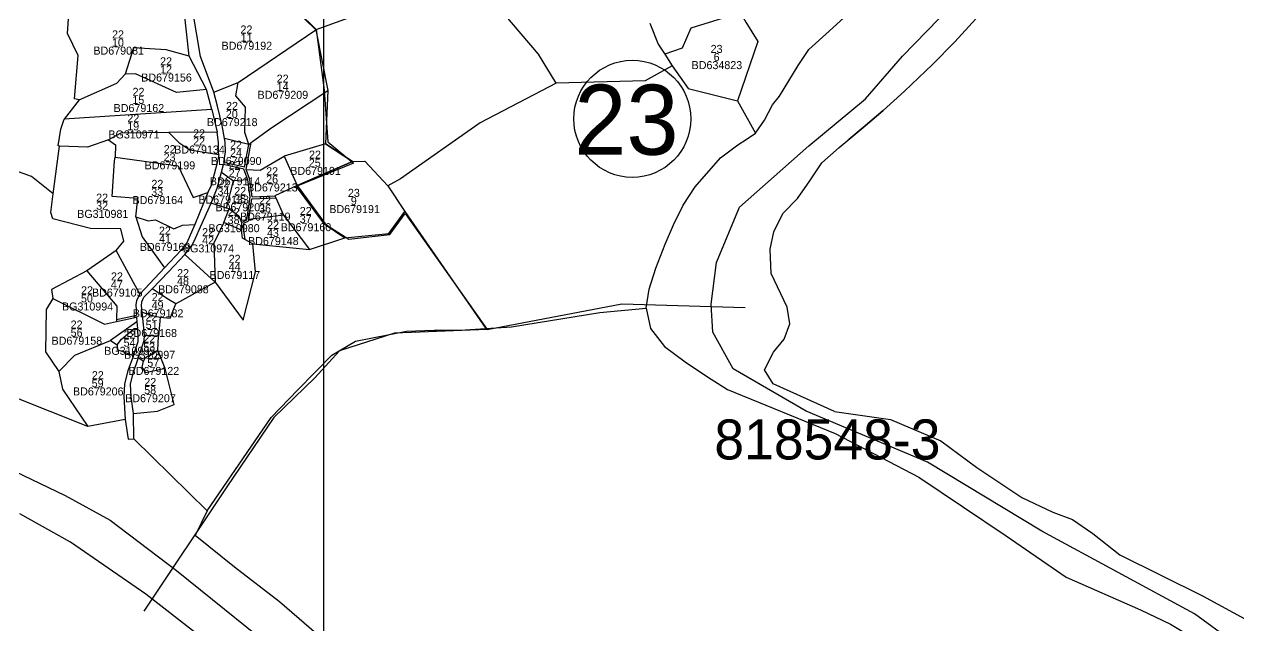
# Model space of a CAD drawing. Extents: x 547915 to 556085, y 1814738 to 1822008.
# Drawn here: x 549701 to 550914, y 1817314 to 1817915 of the extents above; entities that cross this region are included whole.
import ezdxf

# ---------------------------------------------------------------- set-up
doc = ezdxf.new("R2010")
doc.units = 0
for name, color, linetype in [('Level 10', 7, 'Continuous'), ('Level 20', 7, 'Continuous'), ('Level 23', 7, 'Continuous'), ('Level 32', 7, 'Continuous'), ('Level 34', 7, 'Continuous'), ('Level 40', 7, 'Continuous'), ('Level 54', 7, 'Continuous'), ('Level 55', 7, 'Continuous')]:
    doc.layers.add(name, color=color, linetype=linetype)

msp = doc.modelspace()

# ---------------------------------------------------------------- linework, layer by layer
at = {"layer": 'Level 10'}
for p, q in [((549992.2, 1817909.6), (549958.2, 1817942.7)), ((550057.8, 1817933.1), (549992.2, 1817909.6)), ((549914.5, 1817856.7), (549992.2, 1817909.6)), ((549992.2, 1817909.6), (550004, 1817848.9)), ((550340.9, 1817885.1), (550348.4, 1817873.6)), ((549890.1, 1817847), (549914.5, 1817856.7)), ((550004, 1817848.9), (550001.8, 1817795.4)), ((549755.7, 1817839.5), (549740.5, 1817820.2)), ((549888.1, 1817829.9), (549740.5, 1817820.2)), ((550413.6, 1817838.4), (550431.4, 1817806.2)), ((549893.4, 1817807.2), (549845.2, 1817806.9)), ((549925.1, 1817795), (549901, 1817800.9)), ((550001.8, 1817795.4), (549960.6, 1817783.3)), ((549729.6, 1817745.6), (549735.8, 1817793.2)), ((549960.6, 1817783.3), (549973.6, 1817753.9)), ((549897.8, 1817767.2), (549910, 1817758.5)), ((549902.8, 1817731.2), (549910, 1817758.5)), ((549924.3, 1817759.5), (549910, 1817758.5)), ((549973.6, 1817753.9), (549951.2, 1817743.5)), ((550064.2, 1817753.4), (550081.2, 1817728)), ((549902.8, 1817731.2), (549887.4, 1817736.1)), ((549951.2, 1817743.5), (549952, 1817741.5)), ((549952, 1817741.5), (549959.7, 1817724.2)), ((549900.2, 1817716.9), (549905.5, 1817730.4)), ((549905.5, 1817730.4), (549902.8, 1817731.2)), ((549959.7, 1817724.2), (549925.3, 1817719.9)), ((549959.7, 1817724.2), (549985.9, 1817689.8)), ((550081.2, 1817728), (550162, 1817610.9)), ((549918, 1817709.1), (549900.2, 1817716.9)), ((549929.1, 1817695.4), (549921.1, 1817700)), ((549985.9, 1817689.8), (550021, 1817701.5)), ((549792.7, 1817688.9), (549763.1, 1817668.6)), ((549816.2, 1817645.2), (549792.7, 1817688.9)), ((549861.1, 1817684.8), (549891.4, 1817657.2)), ((549929.1, 1817695.4), (549985.9, 1817689.8)), ((549891.4, 1817657.2), (549852.1, 1817635.5)), ((549813.2, 1817617.7), (549787, 1817598.8)), ((549836.6, 1817622.2), (549835, 1817603.1)), ((549835, 1817603.1), (549820.8, 1817604)), ((549834.1, 1817589.2), (549835, 1817603.1)), ((549787, 1817598.8), (549793.7, 1817594.6)), ((549841.6, 1817570.9), (549834.1, 1817589.2)), ((549814.8, 1817581.8), (549819.9, 1817578.4))]:
    msp.add_line(p, q, dxfattribs=at)
for points in [[(549992.2, 1817909.6), (549958.2, 1817942.7), (549985, 1817971.2), (550003.5, 1817983.1), (550075.3, 1818013.5), (550116.7, 1817984)], [(549755.7, 1817839.5), (549750.8, 1817840.4), (549754.5, 1817883.7), (549743.9, 1817905.7), (549745.4, 1817925.1), (549751.6, 1817939.2)], [(550232.3, 1817856.3), (550214.6, 1817885.3), (550172.2, 1817934.7)], [(550325.9, 1817916.1), (550334.2, 1817895), (550340.9, 1817885.1)], [(550416.6, 1817926.5), (550367, 1817911.3), (550358.2, 1817891.1), (550340.9, 1817885.1)], [(550416.6, 1817926.5), (550422, 1817917), (550433.9, 1817897.9), (550413.6, 1817838.4)], [(549992.2, 1817909.6), (550004, 1817848.9), (550001.8, 1817795.4), (550028.8, 1817777.9)], [(549865.4, 1817883.2), (549842.6, 1817889.6), (549810, 1817891.4), (549801.7, 1817865.1)], [(550348.4, 1817873.6), (550321.4, 1817858.4), (550232.3, 1817856.3)], [(550348.4, 1817873.6), (550364.4, 1817850.9), (550413.6, 1817838.4)], [(549755.7, 1817839.5), (549793.4, 1817856), (549801.7, 1817865.1)], [(549882.8, 1817849.8), (549853, 1817846.9), (549811.9, 1817865.4), (549801.7, 1817865.1)], [(549925.1, 1817795), (549921.1, 1817807), (549921.7, 1817832), (549912.3, 1817843.4), (549914.5, 1817856.7)], [(550232.3, 1817856.3), (550156.4, 1817816.4), (550076.7, 1817760.5), (550064.2, 1817753.4)], [(549927.4, 1817796.8), (549947.2, 1817811.3), (550004, 1817848.9)], [(549735.8, 1817793.2), (549734.6, 1817793.6), (549737.2, 1817810.2), (549740.5, 1817820.2)], [(549845.2, 1817806.9), (549797.4, 1817806.1), (549784.9, 1817799.4)], [(549895.2, 1817784.6), (549866.2, 1817789.3), (549856.1, 1817796), (549845.2, 1817806.9)], [(549729.6, 1817745.6), (549707.8, 1817762.8), (549620.6, 1817794.1), (549439.9, 1817757.8)], [(549784.9, 1817799.4), (549763.8, 1817792.3), (549735.8, 1817793.2)], [(549784.9, 1817799.4), (549792, 1817794.6), (549791.5, 1817782.3)], [(549973.6, 1817753.9), (550028.8, 1817777.9), (550001.8, 1817795.4)], [(549812.2, 1817722.4), (549814.1, 1817740.7), (549788.6, 1817743), (549791, 1817778.4), (549791.5, 1817782.3)], [(549791.5, 1817782.3), (549854.6, 1817773.4), (549869.4, 1817742), (549884.3, 1817746.8)], [(549922.5, 1817770), (549936.5, 1817769.2), (549960.6, 1817783.3)], [(550028.8, 1817777.9), (549973.6, 1817753.9), (550002.3, 1817714.3), (550021, 1817701.5), (550065.1, 1817705.9), (550081.2, 1817728)], [(550028.8, 1817777.9), (550041, 1817778.2), (550064.2, 1817753.4)], [(549792.7, 1817688.9), (549800.3, 1817698.1), (549797.1, 1817710.4), (549767, 1817710.9), (549729.2, 1817720.6), (549727.2, 1817726.9), (549729.6, 1817745.6)], [(550021, 1817701.5), (550002.3, 1817714.3), (549973.6, 1817753.9)], [(549812.2, 1817722.4), (549818.6, 1817702.5), (549840.9, 1817671.6)], [(549812.2, 1817722.4), (549824.4, 1817718.5), (549831.8, 1817719.6), (549850.3, 1817710.7), (549858.8, 1817714.1), (549871.3, 1817715)], [(549905.5, 1817730.4), (549915.3, 1817723.4), (549918, 1817717)], [(550021, 1817701.5), (550065.1, 1817705.9), (550081.2, 1817728), (550162, 1817610.9)], [(549900.2, 1817716.9), (549890.2, 1817696.1), (549891.4, 1817657.2)], [(549891.4, 1817657.2), (549919.5, 1817619.4), (549931.8, 1817667.7), (549929.1, 1817695.4)], [(549763.1, 1817668.6), (549728.1, 1817649.9), (549729.2, 1817640.9)], [(549763.1, 1817668.6), (549793.3, 1817633.3), (549792.9, 1817620)], [(549852.1, 1817635.5), (549844.8, 1817640), (549828.4, 1817650.6)], [(549729.2, 1817640.9), (549722.7, 1817629.8), (549722, 1817587.6), (549735.2, 1817567.9)], [(549729.2, 1817640.9), (549781, 1817615.3), (549792.8, 1817618)], [(549818.4, 1817627.2), (549828.7, 1817624), (549836.6, 1817622.2)], [(549836.6, 1817622.2), (549846.4, 1817621.2), (549852.1, 1817635.5)], [(550162, 1817610.9), (550187.8, 1817612.7), (550276.1, 1817626.9), (550322.4, 1817631.1)], [(549793.7, 1817594.6), (549797.9, 1817600.3), (549810.7, 1817611), (549813.8, 1817610.9)], [(549883.6, 1817428.6), (549947.6, 1817522.1), (549974.2, 1817549.5), (550008, 1817584.3), (550031.8, 1817598.1), (550082.6, 1817608.1), (550110.5, 1817609.1), (550136.1, 1817609.1), (550162, 1817610.9)], [(549735.2, 1817567.9), (549751.2, 1817584.3), (549787, 1817598.8)], [(549793.7, 1817594.6), (549793.6, 1817589.9), (549810, 1817583.8)], [(549819.9, 1817578.4), (549821.8, 1817581.8), (549834.1, 1817589.2)], [(549841.6, 1817570.9), (549822.2, 1817566.7), (549818.7, 1817572.1), (549819.9, 1817578.4)], [(549735.2, 1817567.9), (549739.1, 1817550.1), (549764.2, 1817513)], [(549809.9, 1817525.8), (549833.9, 1817528.3), (549850.7, 1817534.9), (549841.6, 1817570.9)]]:
    msp.add_lwpolyline(points, dxfattribs=at)
at = {"layer": 'Level 23'}
for p, q in [((549865.4, 1817883.2), (549860.7, 1817928.7)), ((549882.8, 1817849.8), (549865.4, 1817883.2)), ((549888.1, 1817829.9), (549882.8, 1817849.8)), ((549888.1, 1817829.9), (549893.4, 1817807.2)), ((549920.7, 1817772.1), (549925.1, 1817795)), ((549922.5, 1817770), (549927.4, 1817796.8)), ((549925.1, 1817795), (549927.4, 1817796.8)), ((549897.8, 1817767.2), (549899.8, 1817774.9)), ((549920.3, 1817770.2), (549899.8, 1817774.9)), ((549920.7, 1817772.1), (549900.1, 1817776.9)), ((549924.3, 1817759.5), (549920.3, 1817770.2)), ((549926.3, 1817760), (549922.5, 1817770)), ((549926.4, 1817742.5), (549924.3, 1817759.5)), ((549928.4, 1817742.6), (549926.3, 1817760)), ((549884.3, 1817746.8), (549871.3, 1817715)), ((549923.2, 1817719.6), (549926.4, 1817742.5)), ((549925.3, 1817719.9), (549928.2, 1817740.6)), ((549928.2, 1817740.6), (549952, 1817741.5)), ((549928.4, 1817742.6), (549951.2, 1817743.5)), ((549918, 1817717), (549923.2, 1817719.6)), ((549918, 1817717), (549918, 1817709.1)), ((549918.9, 1817701.2), (549918, 1817709.1)), ((549921.1, 1817700), (549918.9, 1817701.2)), ((549840.9, 1817671.6), (549816.2, 1817645.2)), ((549792.9, 1817620), (549812.8, 1817624.2)), ((549792.8, 1817618), (549813, 1817622.2)), ((549792.9, 1817620), (549792.8, 1817618)), ((549813, 1817622.2), (549813.2, 1817617.7)), ((549813.2, 1817617.7), (549813.8, 1817610.9)), ((549801.7, 1817519.9), (549804.6, 1817500.3)), ((549810.3, 1817500.6), (549809.9, 1817525.8)), ((549804.6, 1817500.3), (549810.3, 1817500.6))]:
    msp.add_line(p, q, dxfattribs=at)
for points in [[(549890.1, 1817847), (549876.9, 1817882.9), (549869.1, 1817928.2)], [(549901, 1817800.9), (549898.4, 1817814), (549893.9, 1817833), (549890.1, 1817847)], [(549895.2, 1817784.6), (549895, 1817787.4), (549894.8, 1817797), (549893.4, 1817807.2)], [(549900.1, 1817776.9), (549901.7, 1817787.6), (549901.4, 1817797.2), (549901, 1817800.9)], [(549895.2, 1817784.6), (549893.5, 1817776.5), (549887.6, 1817753.7), (549884.3, 1817746.8)], [(549887.4, 1817736.1), (549893.6, 1817751.2), (549897.8, 1817767.2)], [(549861.1, 1817684.8), (549868.6, 1817694.2), (549872, 1817701.1), (549876.8, 1817712.4), (549887.4, 1817736.1)], [(549871.3, 1817715), (549863.1, 1817696.4), (549857.1, 1817688.8), (549840.9, 1817671.6)], [(549925.3, 1817719.9), (549924.1, 1817717.8), (549919.8, 1817715.9), (549919.8, 1817709), (549921.1, 1817700)], [(549828.4, 1817650.6), (549844.8, 1817667.6), (549861.1, 1817684.8)], [(549818.4, 1817627.2), (549817.9, 1817633.6), (549818.2, 1817637.7), (549820.3, 1817642.1), (549828.4, 1817650.6)], [(549816.2, 1817645.2), (549812.9, 1817638.8), (549812.2, 1817634.4), (549812.8, 1817624.2)], [(549820.8, 1817604), (549820.2, 1817611.6), (549818.4, 1817627.2)], [(549810, 1817583.8), (549814.4, 1817598), (549814.7, 1817603.9), (549813.8, 1817610.9)], [(549814.8, 1817581.8), (549820.7, 1817598.8), (549820.8, 1817604)], [(549810, 1817583.8), (549804.1, 1817568.5), (549800.8, 1817555.5), (549800.4, 1817542.8), (549801.7, 1817519.9)], [(549809.9, 1817525.8), (549807.6, 1817542.5), (549806.8, 1817555.1), (549809.5, 1817566.4), (549814.8, 1817581.8)]]:
    msp.add_lwpolyline(points, dxfattribs=at)
at = {"layer": 'Level 32'}
for p, q in [((550422.1, 1817800), (550431.4, 1817806.2)), ((549801.7, 1817519.9), (549764.2, 1817513)), ((549810.3, 1817500.6), (549883.6, 1817428.6)), ((549883.6, 1817428.6), (549871.4, 1817403.9))]:
    msp.add_line(p, q, dxfattribs=at)
for points in [[(551200, 1818211.4), (551189.3, 1818207.1), (551140.8, 1818191.5), (551096.9, 1818171.4), (551049.2, 1818156.1), (551008.3, 1818136.6), (550972.8, 1818111.7), (550940.1, 1818085.8), (550900.3, 1818054.1), (550846.4, 1818031.1), (550807.1, 1818015.4), (550770.9, 1818000), (550704.2, 1817964), (550682.1, 1817947.9), (550651.9, 1817920.4), (550630.9, 1817897.5), (550608.4, 1817874.9), (550580.5, 1817848.1), (550559.1, 1817828.8), (550539.2, 1817811.7), (550525, 1817800)], [(550422.1, 1817800), (550431.4, 1817806.2), (550440.5, 1817819.3), (550448.5, 1817834.5), (550455.6, 1817843.1), (550474.2, 1817873.9), (550484.9, 1817889.7), (550505.3, 1817908), (550605.7, 1818000)], [(550431.4, 1817806.2), (550440.5, 1817819.3), (550448.5, 1817834.5), (550455.6, 1817843.1), (550474.2, 1817873.9), (550484.9, 1817889.7), (550505.3, 1817908), (550605.7, 1818000)], [(550510.5, 1817527.8), (550449.3, 1817555.7), (550440.6, 1817569.6), (550449.5, 1817587.1), (550460.1, 1817600.4), (550465.8, 1817615.5), (550463.3, 1817632.1), (550447.1, 1817665.8), (550446.1, 1817690.3), (550449.8, 1817707.6), (550458.9, 1817726), (550473.4, 1817740.7), (550485.8, 1817758.6), (550497.8, 1817776.5), (550515.2, 1817791.9), (550539.2, 1817811.7), (550559.1, 1817828.8), (550580.5, 1817848.1), (550608.4, 1817874.9), (550630.9, 1817897.5), (550651.9, 1817920.4)], [(550322.4, 1817631.1), (550325.3, 1817650.2), (550332.1, 1817671.2), (550341.3, 1817695.3), (550349.5, 1817714.5), (550359.3, 1817734.3), (550371.1, 1817752.4), (550396.7, 1817781.6), (550413.8, 1817794.4), (550422.1, 1817800)], [(549764.2, 1817513), (549613.5, 1817572.8), (549433.5, 1817632), (549296, 1817645)], [(550322.4, 1817631.1), (550326.6, 1817610.8), (550340.5, 1817593), (550361.1, 1817577.6), (550383.6, 1817562.6), (550403.7, 1817549.9), (550511.2, 1817506.1), (550594.8, 1817462.2), (550682.1, 1817403.7), (550742.2, 1817362.2), (550816.5, 1817329.7), (550846.4, 1817315.2), (550869, 1817301.6)], [(550510.5, 1817527.8), (550566.6, 1817519.8), (550616.9, 1817498.6), (550652.7, 1817471.8), (550697.8, 1817441.9), (550728.8, 1817427.4), (550748.3, 1817420), (550768.8, 1817405.9), (550795.7, 1817384.6), (550878.3, 1817343.6), (550939.5, 1817310.4)], [(549874.7, 1817304.5), (549822.3, 1817345.4), (549746.9, 1817397.2), (549696.2, 1817425.6)], [(550000, 1817299.2), (549955.7, 1817337.6), (549910.9, 1817372.2), (549871.4, 1817403.9)]]:
    msp.add_lwpolyline(points, dxfattribs=at)
at = {"layer": 'Level 34'}
for points in [[(549985.4, 1817971.3), (549958.3, 1817943.9), (549992.3, 1817909.9), (550000.5, 1817849), (550004, 1817797.4), (550029.8, 1817776.3), (549972.4, 1817752.8), (549999.3, 1817716.5), (550025.1, 1817700.1), (550066.1, 1817704.8), (550081.3, 1817725.9), (550163.3, 1817609.8), (550070.8, 1817606.3), (550015.7, 1817588.7), (549991.1, 1817561.7), (549950.1, 1817521.9), (549903.2, 1817452.7), (549820.1, 1817328.4)], [(550163.3, 1817609.8), (550298.1, 1817635.5), (550421.1, 1817631.9)]]:
    msp.add_lwpolyline(points, dxfattribs=at)
msp.add_circle((550308.4, 1817820.5), 58.5, dxfattribs=at)
at = {"layer": 'Level 40'}
for points in [[(550998.9, 1817231.8), (550870.4, 1817325.6), (550717.6, 1817408.2), (550603.3, 1817477.3), (550482.1, 1817528.3), (550409.1, 1817570.5), (550388.9, 1817607.2), (550387.1, 1817635.2), (550392.7, 1817676.9), (550415.5, 1817732.1), (550484.8, 1817793.6), (550541.5, 1817840.5), (550578.4, 1817883.2), (550651.4, 1817958.6), (550729.8, 1818000), (550853.5, 1818062.1), (550919.4, 1818104.9)], [(548520.8, 1817763.9), (548617.5, 1817728.3), (548699.6, 1817700), (548796.2, 1817667.2), (548996.1, 1817628), (549058.9, 1817616.5), (549163.6, 1817604.1), (549310, 1817588.7), (549393.5, 1817583.6), (549477.8, 1817558.2), (549682.7, 1817472.4), (549741.6, 1817444), (549786.7, 1817419.3), (549852.8, 1817369.1), (549971.2, 1817273.8)]]:
    msp.add_lwpolyline(points, dxfattribs=at)
at = {"layer": 'Level 54'}
msp.add_line((550000, 1816000), (550000, 1821000), dxfattribs=at)

# ---------------------------------------------------------------- texts
at = {"layer": 'Level 20'}
for s, p in [('22', (549788.5, 1817900.9)), ('22', (549788.5, 1817900.9)), ('22', (549916.8, 1817905.8)), ('22', (549916.8, 1817905.8)), ('11', (549917, 1817897.7)), ('11', (549917, 1817897.7)), ('BD679081', (549769.8, 1817884.7)), ('BD679081', (549769.8, 1817884.7)), ('10', (549788.4, 1817892.8)), ('10', (549788.4, 1817892.8)), ('BD679192', (549897.9, 1817889.6)), ('BD679192', (549897.9, 1817889.6)), ('23', (550386.7, 1817886.4)), ('22', (549836.5, 1817874)), ('22', (549836.5, 1817874)), ('6', (550389.7, 1817878.3)), ('12', (549836.5, 1817865.9)), ('12', (549836.5, 1817865.9)), ('BD634823', (550367.7, 1817870.2)), ('BD679156', (549817.6, 1817857.8)), ('BD679156', (549817.6, 1817857.8)), ('22', (549953, 1817856.7)), ('22', (549953, 1817856.7)), ('14', (549953, 1817848.6)), ('14', (549953, 1817848.6)), ('22', (549809, 1817843.5)), ('22', (549809, 1817843.5)), ('15', (549808.8, 1817835.4)), ('15', (549808.8, 1817835.4)), ('BD679209', (549933.9, 1817840.5)), ('BD679209', (549933.9, 1817840.5)), ('BD679162', (549790, 1817827.3)), ('BD679162', (549790, 1817827.3)), ('22', (549902.4, 1817829.4)), ('22', (549902.4, 1817829.4)), ('22', (549803.8, 1817817.1)), ('22', (549803.8, 1817817.1)), ('BD679218', (549883.3, 1817813.2)), ('BD679218', (549883.3, 1817813.2)), ('20', (549902.2, 1817821.3)), ('20', (549902.2, 1817821.3)), ('BG310971', (549784.8, 1817800.9)), ('BG310971', (549784.8, 1817800.9)), ('19', (549803.6, 1817809)), ('19', (549803.6, 1817809)), ('22', (549869.5, 1817802)), ('22', (549840.1, 1817786.2)), ('22', (549840.1, 1817786.2)), ('BD679134', (549850.6, 1817785.8)), ('22', (549869.5, 1817793.9)), ('22', (549906.4, 1817790.6)), ('22', (549906.4, 1817790.6)), ('23', (549840, 1817778.1)), ('23', (549840, 1817778.1)), ('BD679090', (549887.3, 1817774.4)), ('BD679090', (549887.3, 1817774.4)), ('24', (549906.4, 1817782.5)), ('24', (549906.4, 1817782.5)), ('22', (549985.3, 1817780.7)), ('BD679199', (549821, 1817770)), ('BD679199', (549821, 1817770)), ('27', (549905, 1817762.2)), ('22', (549905.1, 1817770.3)), ('22', (549942.5, 1817764.1)), ('22', (549942.5, 1817764.1)), ('BD679191', (549966.6, 1817764.5)), ('25', (549985.1, 1817772.6)), ('22', (549827.8, 1817751.5)), ('22', (549827.8, 1817751.5)), ('BD679114', (549886.2, 1817754.1)), ('22', (549893.8, 1817752)), ('22', (549893.8, 1817752)), ('26', (549942.5, 1817756)), ('26', (549942.5, 1817756)), ('22', (549772.6, 1817737.7)), ('22', (549772.6, 1817737.7)), ('33', (549827.6, 1817743.4)), ('33', (549827.6, 1817743.4)), ('34', (549893.8, 1817743.9)), ('34', (549893.8, 1817743.9)), ('22', (549910.6, 1817744.3)), ('22', (549910.6, 1817744.3)), ('BD679213', (549923.4, 1817747.9)), ('BD679213', (549923.4, 1817747.9)), ('23', (550024.2, 1817742.5)), ('32', (549772.6, 1817729.6)), ('32', (549772.6, 1817729.6)), ('BD679164', (549808.9, 1817735.3)), ('BD679164', (549808.9, 1817735.3)), ('BD679133', (549874.7, 1817735.8)), ('BD679133', (549874.7, 1817735.8)), ('BD679201', (549891.9, 1817728.1)), ('BD679201', (549891.9, 1817728.1)), ('35', (549910.4, 1817736.2)), ('35', (549910.4, 1817736.2)), ('36', (549935.4, 1817726.9)), ('36', (549935.4, 1817726.9)), ('22', (549935.4, 1817735)), ('22', (549935.4, 1817735)), ('BD679191', (550005.6, 1817726.3)), ('9', (550027.1, 1817734.4)), ('BG310981', (549753.6, 1817721.5)), ('BG310981', (549753.6, 1817721.5)), ('38', (549904, 1817715.3)), ('22', (549904.1, 1817723.4)), ('BD679119', (549916.3, 1817718.8)), ('BD679119', (549916.3, 1817718.8)), ('37', (549976, 1817716.3)), ('37', (549976, 1817716.3)), ('22', (549976.1, 1817724.4)), ('22', (549976.1, 1817724.4)), ('22', (549835.3, 1817704.7)), ('22', (549835.3, 1817704.7)), ('22', (549878.5, 1817703.2)), ('22', (549878.5, 1817703.2)), ('BG310980', (549884.8, 1817707.2)), ('43', (549943.3, 1817702.4)), ('43', (549943.3, 1817702.4)), ('22', (549943.5, 1817710.5)), ('22', (549943.5, 1817710.5)), ('BD679160', (549957, 1817708.2)), ('BD679160', (549957, 1817708.2)), ('BD679169', (549816.2, 1817688.5)), ('BD679169', (549816.2, 1817688.5)), ('41', (549835.5, 1817696.6)), ('41', (549835.5, 1817696.6)), ('42', (549878.5, 1817695.1)), ('42', (549878.5, 1817695.1)), ('BD679148', (549924.4, 1817694.3)), ('BD679148', (549924.4, 1817694.3)), ('BG310974', (549859.3, 1817687)), ('BG310974', (549859.3, 1817687)), ('22', (549905, 1817676.6)), ('22', (549905, 1817676.6)), ('44', (549905, 1817668.5)), ('44', (549905, 1817668.5)), ('22', (549787.4, 1817659)), ('22', (549787.4, 1817659)), ('48', (549853.4, 1817654.2)), ('48', (549853.4, 1817654.2)), ('22', (549853.5, 1817662.3)), ('22', (549853.5, 1817662.3)), ('BD679117', (549885.9, 1817660.4)), ('BD679117', (549885.9, 1817660.4)), ('22', (549757.5, 1817645.1)), ('BD679105', (549768.4, 1817642.8)), ('BD679105', (549768.4, 1817642.8)), ('47', (549787.3, 1817650.9)), ('47', (549787.3, 1817650.9)), ('BD679088', (549834.5, 1817646.1)), ('BD679088', (549834.5, 1817646.1)), ('BG310994', (549738.4, 1817628.9)), ('50', (549757.4, 1817637)), ('49', (549828, 1817630.2)), ('49', (549828, 1817630.2)), ('22', (549828.1, 1817638.3)), ('22', (549828.1, 1817638.3)), ('BD679182', (549809.2, 1817622.1)), ('BD679182', (549809.2, 1817622.1)), ('22', (549821.9, 1817618.6)), ('22', (549747.1, 1817610.9)), ('22', (549747.1, 1817610.9)), ('51', (549822.1, 1817610.5)), ('BD679158', (549728, 1817594.7)), ('BD679158', (549728, 1817594.7)), ('56', (549747.1, 1817602.8)), ('56', (549747.1, 1817602.8)), ('54', (549800, 1817592.7)), ('22', (549800, 1817600.8)), ('BD679168', (549802.8, 1817602.4)), ('22', (549819.8, 1817596.8)), ('BG310995', (549780.6, 1817584.6)), ('BG310997', (549800.4, 1817580.6)), ('53', (549819.6, 1817588.7)), ('22', (549823.9, 1817580.7)), ('57', (549823.7, 1817572.6)), ('22', (549768.3, 1817560.2)), ('22', (549768.3, 1817560.2)), ('BD679122', (549805, 1817564.5)), ('BD679206', (549749.4, 1817544)), ('BD679206', (549749.4, 1817544)), ('59', (549768.1, 1817552.1)), ('59', (549768.1, 1817552.1)), ('58', (549820.6, 1817545.3)), ('22', (549820.7, 1817553.4)), ('BD679207', (549801.6, 1817537.2))]:
    msp.add_text(s, height=8, dxfattribs=at).set_placement(p)
at = {"layer": 'Level 34'}
msp.add_text('23', height=70, dxfattribs=at).set_placement((550250.5, 1817784.6))
at = {"layer": 'Level 55'}
msp.add_text('818548-3', height=40, dxfattribs=at).set_placement((550390.4, 1817480))

doc.saveas('drawing.dxf')
